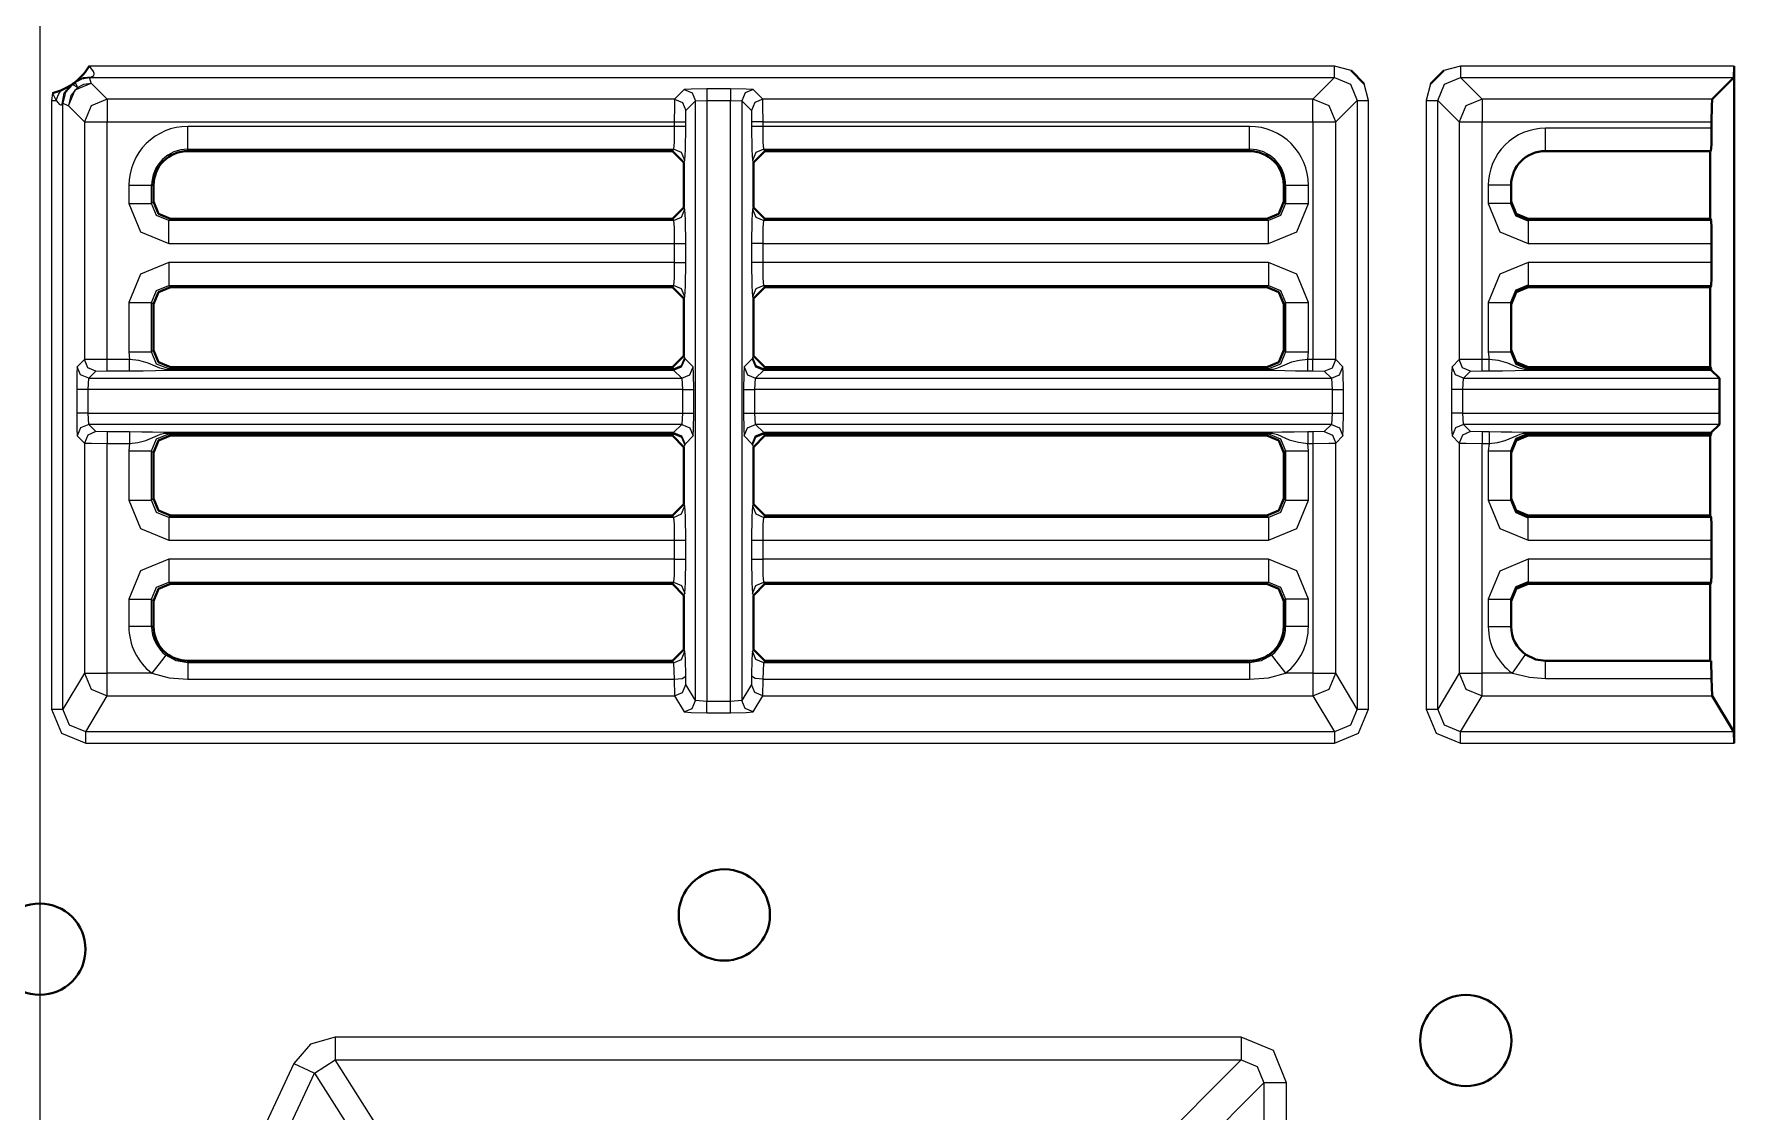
# Model space of a CAD drawing. Header units: millimetres. Extents: x 0 to 2941, y -405 to 1422.
# Drawn here: x 621.3 to 695.8, y 407.6 to 454.8 of the extents above; entities that cross this region are included whole.
import ezdxf

# ---------------------------------------------------------------- set-up
doc = ezdxf.new("R2010")
doc.units = ezdxf.units.MM
doc.layers.add('FINE', color=9, linetype='Continuous')
doc.layers.add('OUTLINE', color=7, linetype='Continuous')

msp = doc.modelspace()

# ---------------------------------------------------------------- linework, layer by layer
at = {"layer": 'FINE', "lineweight": 9}
for p, q in [((621.566, 467.028), (621.566, 329.885)), ((678.304, 453.377), (623.724, 453.377)), ((679.031, 453.189), (678.304, 453.377)), ((683.829, 453.377), (683.102, 453.189)), ((695.817, 453.377), (683.829, 453.377)), ((623.736, 452.877), (678.304, 452.877)), ((624.523, 451.933), (623.816, 452.64)), ((649.804, 452.354), (649.384, 451.933)), ((651.829, 452.379), (650.804, 452.379)), ((653.249, 451.933), (652.829, 452.354)), ((678.304, 452.877), (677.36, 451.933)), ((679.803, 451.878), (679.615, 452.605)), ((682.518, 452.605), (682.33, 451.878)), ((622.115, 452.201), (622.079, 451.878)), ((622.579, 425.213), (622.579, 451.762)), ((622.816, 451.641), (623.523, 450.934)), ((649.384, 451.933), (624.523, 451.933)), ((649.884, 451.434), (650.304, 451.854)), ((650.304, 451.854), (650.804, 451.879)), ((650.304, 425.586), (650.304, 451.854)), ((650.804, 451.879), (650.804, 425.544)), ((650.804, 451.879), (651.829, 451.879)), ((651.829, 451.879), (652.329, 451.854)), ((651.829, 425.544), (651.829, 451.879)), ((652.329, 451.854), (652.749, 451.434)), ((652.329, 451.854), (652.329, 425.586)), ((677.36, 451.933), (653.249, 451.933)), ((679.803, 425.213), (679.803, 451.878)), ((682.33, 451.878), (682.33, 425.213)), ((682.83, 451.878), (683.773, 450.934)), ((682.83, 425.213), (682.83, 451.878)), ((694.86, 451.933), (684.773, 451.933)), ((623.523, 450.934), (623.523, 440.521)), ((624.523, 450.934), (649.371, 450.934)), ((624.523, 440.533), (624.523, 450.934)), ((649.371, 450.934), (649.371, 450.739)), ((649.871, 450.934), (649.884, 451.434)), ((649.871, 450.739), (649.871, 450.934)), ((652.749, 451.434), (652.762, 450.934)), ((652.762, 450.934), (652.762, 450.739)), ((653.262, 450.739), (653.262, 450.934)), ((653.262, 450.934), (677.36, 450.934)), ((677.36, 450.934), (677.36, 440.533)), ((683.773, 450.934), (683.773, 440.521)), ((684.773, 450.934), (694.835, 450.934)), ((684.773, 440.533), (684.773, 450.934)), ((674.585, 450.739), (653.262, 450.739)), ((694.835, 450.658), (687.549, 450.658)), ((649.334, 449.74), (649.293, 449.659)), ((653.299, 449.74), (674.585, 449.74)), ((653.34, 449.659), (653.299, 449.74)), ((674.585, 449.74), (674.585, 449.659)), ((649.793, 449.158), (649.834, 449.241)), ((652.799, 449.241), (652.84, 449.158)), ((626.467, 448.158), (626.549, 448.158)), ((626.467, 447.36), (626.467, 448.158)), ((676.085, 448.158), (676.166, 448.158)), ((676.166, 448.158), (676.166, 447.36)), ((677.165, 447.36), (677.165, 448.158)), ((626.549, 447.442), (626.467, 447.36)), ((649.834, 447.111), (649.793, 447.193)), ((652.84, 447.193), (652.799, 447.111)), ((676.166, 447.36), (676.085, 447.442)), ((627.216, 446.611), (627.297, 446.693)), ((653.299, 446.611), (653.34, 446.693)), ((675.417, 446.611), (653.299, 446.611)), ((675.336, 446.693), (675.417, 446.611)), ((686.799, 446.611), (686.799, 446.693)), ((694.81, 446.611), (686.799, 446.611)), ((649.871, 444.773), (649.871, 445.613)), ((652.762, 445.613), (652.762, 444.773)), ((653.262, 445.613), (675.417, 445.613)), ((653.262, 444.773), (653.262, 445.613)), ((686.799, 445.613), (694.835, 445.613)), ((649.371, 444.773), (627.216, 444.773)), ((675.417, 444.773), (653.262, 444.773)), ((649.334, 443.774), (649.293, 443.693)), ((653.299, 443.774), (675.417, 443.774)), ((653.34, 443.693), (653.299, 443.774)), ((675.417, 443.774), (675.336, 443.693)), ((625.468, 443.025), (625.468, 440.86)), ((626.467, 443.025), (626.549, 442.944)), ((626.467, 440.86), (626.467, 443.025)), ((649.793, 443.193), (649.834, 443.275)), ((652.799, 443.275), (652.84, 443.193)), ((676.085, 442.944), (676.166, 443.025)), ((676.166, 443.025), (676.166, 440.86)), ((677.165, 440.86), (677.165, 443.025)), ((623.523, 440.521), (623.208, 440.205)), ((625.499, 440.533), (624.523, 440.533)), ((625.468, 440.86), (625.499, 440.533)), ((626.549, 440.942), (626.467, 440.86)), ((649.834, 440.611), (649.793, 440.693)), ((652.791, 440.563), (652.434, 440.205)), ((652.799, 440.611), (652.791, 440.563)), ((652.84, 440.693), (652.799, 440.611)), ((676.166, 440.86), (676.085, 440.942)), ((677.134, 440.533), (677.165, 440.86)), ((677.36, 440.533), (677.134, 440.533)), ((683.773, 440.521), (683.458, 440.205)), ((685.08, 440.533), (684.773, 440.533)), ((623.682, 439.206), (623.708, 439.705)), ((623.708, 439.705), (624.023, 440.021)), ((623.708, 439.705), (649.699, 439.705)), ((624.023, 440.021), (624.523, 440.033)), ((624.523, 440.033), (625.499, 440.033)), ((627.216, 440.111), (627.297, 440.193)), ((649.342, 440.079), (627.216, 440.079)), ((627.216, 440.063), (649.342, 440.063)), ((649.334, 440.111), (649.342, 440.079)), ((649.342, 440.063), (649.699, 439.705)), ((649.699, 439.705), (649.725, 439.206)), ((652.908, 439.206), (652.934, 439.705)), ((652.934, 439.705), (653.291, 440.063)), ((652.934, 439.705), (678.175, 439.705)), ((653.291, 440.079), (653.299, 440.111)), ((675.417, 440.079), (653.291, 440.079)), ((653.291, 440.063), (675.417, 440.063)), ((653.299, 440.111), (653.34, 440.193)), ((675.417, 440.111), (653.299, 440.111)), ((675.336, 440.193), (675.417, 440.111)), ((677.134, 440.033), (677.36, 440.033)), ((677.36, 440.033), (677.86, 440.021)), ((677.86, 440.021), (678.175, 439.705)), ((678.175, 439.705), (678.201, 439.206)), ((683.932, 439.206), (683.958, 439.705)), ((683.958, 439.705), (684.273, 440.021)), ((683.958, 439.705), (695.175, 439.705)), ((684.273, 440.021), (684.773, 440.033)), ((684.773, 440.033), (685.08, 440.033)), ((686.799, 440.111), (686.799, 440.193)), ((694.81, 440.111), (686.799, 440.111)), ((694.815, 440.079), (686.799, 440.079)), ((686.799, 440.063), (694.818, 440.063)), ((649.725, 439.206), (623.682, 439.206)), ((623.682, 438.18), (623.682, 439.206)), ((649.725, 439.206), (649.725, 438.18)), ((650.225, 438.18), (650.225, 439.206)), ((652.409, 439.206), (652.409, 438.18)), ((678.201, 439.206), (652.908, 439.206)), ((678.201, 439.206), (678.201, 438.18)), ((678.701, 438.18), (678.701, 439.206)), ((683.433, 439.206), (683.433, 438.18)), ((695.188, 439.206), (683.932, 439.206)), ((683.932, 438.18), (683.932, 439.206)), ((623.682, 438.18), (649.725, 438.18)), ((623.708, 437.68), (623.682, 438.18)), ((649.725, 438.18), (649.699, 437.68)), ((652.908, 438.18), (678.201, 438.18)), ((678.201, 438.18), (678.175, 437.68)), ((683.932, 438.18), (695.188, 438.18)), ((683.958, 437.68), (683.932, 438.18)), ((624.023, 437.365), (623.708, 437.68)), ((649.699, 437.68), (623.708, 437.68)), ((624.523, 437.352), (624.023, 437.365)), ((649.699, 437.68), (649.342, 437.323)), ((678.175, 437.68), (652.934, 437.68)), ((653.291, 437.323), (652.934, 437.68)), ((677.86, 437.365), (677.36, 437.352)), ((678.175, 437.68), (677.86, 437.365)), ((695.175, 437.68), (683.958, 437.68)), ((684.273, 437.365), (683.958, 437.68)), ((684.773, 437.352), (684.273, 437.365)), ((623.208, 437.18), (623.523, 436.865)), ((623.523, 436.865), (623.523, 426.786)), ((625.499, 437.352), (624.523, 437.352)), ((624.523, 436.852), (625.499, 436.852)), ((624.523, 426.786), (624.523, 436.852)), ((625.499, 436.852), (625.468, 436.525)), ((649.342, 437.323), (627.216, 437.323)), ((627.216, 437.306), (649.342, 437.306)), ((627.297, 437.193), (627.216, 437.274)), ((627.216, 437.274), (649.334, 437.274)), ((649.334, 437.274), (649.293, 437.193)), ((649.342, 437.306), (649.334, 437.274)), ((649.793, 436.693), (649.834, 436.775)), ((649.834, 436.775), (649.842, 436.823)), ((649.842, 436.823), (650.199, 437.18)), ((652.434, 437.18), (652.791, 436.823)), ((652.791, 436.823), (652.799, 436.775)), ((652.799, 436.775), (652.84, 436.693)), ((675.417, 437.323), (653.291, 437.323)), ((653.299, 437.274), (653.291, 437.306)), ((675.417, 437.274), (675.336, 437.193)), ((677.36, 437.352), (677.134, 437.352)), ((677.134, 436.852), (677.36, 436.852)), ((677.165, 436.525), (677.134, 436.852)), ((677.36, 436.852), (677.36, 426.786)), ((678.36, 436.865), (678.675, 437.18)), ((678.36, 426.786), (678.36, 436.865)), ((683.458, 437.18), (683.773, 436.865)), ((683.773, 436.865), (683.773, 426.786)), ((685.08, 437.352), (684.773, 437.352)), ((694.818, 437.323), (686.799, 437.323)), ((686.799, 437.306), (694.815, 437.306)), ((686.799, 437.193), (686.799, 437.274)), ((686.799, 437.274), (694.81, 437.274)), ((625.468, 436.525), (625.468, 434.36)), ((626.467, 436.525), (626.549, 436.444)), ((626.467, 434.36), (626.467, 436.525)), ((677.165, 434.36), (677.165, 436.525)), ((626.549, 434.442), (626.467, 434.36)), ((676.166, 434.36), (676.085, 434.442)), ((627.216, 433.611), (627.297, 433.693)), ((649.834, 434.111), (649.793, 434.193)), ((652.84, 434.193), (652.799, 434.111)), ((653.299, 433.611), (653.34, 433.693)), ((675.336, 433.693), (675.417, 433.611)), ((686.799, 433.611), (686.799, 433.693)), ((675.417, 433.611), (653.299, 433.611)), ((694.81, 433.611), (686.799, 433.611)), ((627.216, 432.613), (649.371, 432.613)), ((649.371, 432.613), (649.371, 431.773)), ((649.871, 431.773), (649.871, 432.613)), ((652.762, 432.613), (652.762, 431.773)), ((653.262, 432.613), (675.417, 432.613)), ((653.262, 431.773), (653.262, 432.613)), ((686.799, 432.613), (694.835, 432.613)), ((649.371, 431.773), (627.216, 431.773)), ((675.417, 431.773), (653.262, 431.773)), ((694.835, 431.773), (686.799, 431.773)), ((627.216, 430.774), (649.334, 430.774)), ((627.297, 430.693), (627.216, 430.774)), ((649.334, 430.774), (649.293, 430.693)), ((653.299, 430.774), (675.417, 430.774)), ((653.34, 430.693), (653.299, 430.774)), ((675.417, 430.774), (675.336, 430.693)), ((625.468, 430.025), (625.468, 428.828)), ((649.793, 430.193), (649.834, 430.275)), ((652.799, 430.275), (652.84, 430.193)), ((677.165, 428.828), (677.165, 430.025)), ((685.049, 430.02), (685.049, 428.828)), ((626.549, 428.828), (626.467, 428.828)), ((649.836, 427.742), (649.793, 427.828)), ((652.84, 427.828), (652.797, 427.742)), ((649.293, 427.328), (649.336, 427.242)), ((649.336, 427.242), (649.372, 426.515)), ((653.261, 426.515), (653.297, 427.242)), ((653.297, 427.242), (653.34, 427.328)), ((674.585, 427.242), (653.297, 427.242)), ((674.585, 427.328), (674.585, 427.242)), ((623.523, 426.786), (622.579, 425.213)), ((626.471, 426.786), (624.523, 426.786)), ((628.049, 426.515), (649.372, 426.515)), ((649.372, 426.515), (649.384, 425.787)), ((649.884, 426.287), (649.872, 426.651)), ((650.304, 425.586), (649.884, 426.287)), ((652.75, 426.287), (652.329, 425.586)), ((652.761, 426.651), (652.75, 426.287)), ((653.249, 425.787), (653.261, 426.515)), ((653.261, 426.515), (674.585, 426.515)), ((677.36, 426.786), (676.162, 426.786)), ((679.304, 425.213), (678.36, 426.786)), ((683.773, 426.786), (682.83, 425.213)), ((687.549, 426.557), (694.835, 426.557)), ((649.384, 425.787), (649.804, 425.087)), ((650.804, 425.544), (650.304, 425.586)), ((651.829, 425.544), (650.804, 425.544)), ((652.329, 425.586), (651.829, 425.544)), ((652.829, 425.087), (653.249, 425.787)), ((653.249, 425.787), (677.36, 425.787)), ((683.829, 424.213), (684.773, 425.787)), ((684.773, 425.787), (694.86, 425.787)), ((695.804, 424.213), (683.829, 424.213)), ((623.578, 423.713), (678.305, 423.713)), ((683.829, 423.713), (695.817, 423.713)), ((674.215, 410.835), (634.508, 410.835)), ((633.603, 409.26), (634.508, 409.837)), ((648.633, 387.665), (634.508, 409.837)), ((634.508, 409.837), (674.215, 409.837)), ((674.215, 409.837), (652.043, 387.665)), ((628.985, 399.357), (633.603, 409.26)), ((633.603, 409.26), (647.728, 387.089)), ((653.041, 386.667), (675.213, 408.838)), ((676.211, 403.834), (676.211, 408.838))]:
    msp.add_line(p, q, dxfattribs=at)
for points in [[(623.831, 452.909), (623.89, 452.934), (623.93, 452.971), (623.949, 453.021), (623.947, 453.064), (623.914, 453.15), (623.895, 453.182), (623.78, 453.323), (623.733, 453.369), (623.724, 453.377)], [(678.304, 452.877), (678.304, 453.028), (678.304, 453.377)], [(683.829, 453.377), (683.829, 453.028), (683.829, 452.877)], [(622.275, 451.878), (622.373, 452.105), (622.49, 452.317)], [(622.548, 451.713), (622.633, 452.192), (622.936, 452.549)], [(623.006, 452.581), (622.693, 452.224), (622.579, 451.762)], [(622.816, 451.641), (623.109, 452.347), (623.816, 452.64)], [(623.216, 452.44), (622.922, 452.088), (622.816, 451.641)], [(623.006, 452.581), (622.953, 452.558), (622.936, 452.549)], [(623.216, 452.44), (623.17, 452.471), (623.077, 452.533), (623.006, 452.581)], [(623.118, 452.664), (623.409, 452.822), (623.736, 452.877)], [(623.185, 452.735), (623.158, 452.709), (623.118, 452.664)], [(623.118, 452.664), (623.193, 452.495), (623.216, 452.44)], [(623.185, 452.735), (623.483, 452.888), (623.831, 452.909)], [(623.216, 452.44), (623.5, 452.589), (623.816, 452.64)], [(623.736, 452.877), (623.744, 452.881), (623.776, 452.892), (623.831, 452.909)], [(623.816, 452.64), (623.75, 452.837), (623.736, 452.877)], [(650.804, 452.379), (650.106, 452.372), (649.804, 452.354)], [(649.804, 452.354), (650.157, 452.207), (650.304, 451.854)], [(650.804, 452.379), (650.804, 452.228), (650.804, 451.879)], [(651.829, 452.379), (651.829, 452.228), (651.829, 451.879)], [(652.829, 452.354), (652.527, 452.372), (651.829, 452.379)], [(652.829, 452.354), (652.476, 452.207), (652.329, 451.854)], [(678.304, 452.877), (679.011, 452.585), (679.304, 451.878)], [(682.83, 451.878), (683.122, 452.585), (683.829, 452.877)], [(684.773, 451.933), (683.829, 452.877), (695.804, 452.877)], [(622.079, 451.878), (622.179, 451.878), (622.275, 451.878)], [(622.079, 451.878), (622.079, 425.213), (622.518, 424.152), (623.578, 423.713)], [(622.115, 452.201), (622.118, 452.194), (622.275, 451.878)], [(622.275, 451.878), (622.365, 451.768), (622.419, 451.718), (622.473, 451.686), (622.482, 451.684), (622.517, 451.685), (622.543, 451.706), (622.548, 451.713)], [(622.548, 451.713), (622.555, 451.726), (622.574, 451.756), (622.579, 451.762)], [(622.579, 451.762), (622.758, 451.67), (622.816, 451.641)], [(624.523, 451.933), (623.816, 451.641), (623.523, 450.934)], [(624.523, 451.933), (624.523, 451.632), (624.523, 450.934)], [(649.384, 451.933), (649.375, 451.632), (649.371, 450.934)], [(649.384, 451.933), (649.737, 451.787), (649.884, 451.434)], [(653.249, 451.933), (652.896, 451.787), (652.749, 451.434)], [(653.262, 450.934), (653.258, 451.632), (653.249, 451.933)], [(678.36, 450.934), (678.067, 451.641), (677.36, 451.933)], [(677.36, 450.934), (677.36, 451.632), (677.36, 451.933)], [(678.36, 450.934), (679.304, 451.878), (679.304, 425.213)], [(679.304, 451.878), (679.455, 451.878), (679.803, 451.878)], [(682.33, 451.878), (682.679, 451.878), (682.83, 451.878)], [(684.773, 451.933), (684.066, 451.641), (683.773, 450.934)], [(684.773, 451.933), (684.773, 451.632), (684.773, 450.934)], [(623.523, 450.934), (623.825, 450.934), (624.523, 450.934)], [(649.371, 450.934), (649.72, 450.934), (649.871, 450.934)], [(653.262, 450.934), (652.913, 450.934), (652.762, 450.934)], [(677.36, 450.934), (678.058, 450.934), (678.36, 450.934)], [(678.675, 440.205), (678.36, 440.521), (678.36, 450.934)], [(683.773, 450.934), (684.075, 450.934), (684.773, 450.934)], [(628.049, 449.74), (628.049, 450.05), (628.049, 450.739)], [(649.371, 450.739), (649.36, 450.05), (649.334, 449.74)], [(649.871, 450.739), (649.72, 450.739), (649.371, 450.739)], [(649.834, 449.241), (649.86, 449.706), (649.871, 450.739)], [(653.262, 450.739), (652.913, 450.739), (652.762, 450.739)], [(652.762, 450.739), (652.773, 449.706), (652.799, 449.241)], [(653.299, 449.74), (653.273, 450.05), (653.262, 450.739)], [(674.585, 449.74), (674.585, 450.05), (674.585, 450.739)], [(687.549, 449.659), (687.549, 449.951), (687.549, 450.658)], [(628.049, 449.659), (628.049, 449.74), (649.334, 449.74)], [(649.834, 449.241), (649.687, 449.593), (649.334, 449.74)], [(653.299, 449.74), (652.946, 449.593), (652.799, 449.241)], [(625.468, 448.158), (626.157, 448.158), (626.467, 448.158)], [(625.468, 448.158), (625.468, 447.36), (625.98, 446.124), (627.216, 445.613)], [(676.166, 448.158), (676.476, 448.158), (677.165, 448.158)], [(686.049, 448.158), (685.756, 448.158), (685.049, 448.158)], [(685.049, 448.158), (685.049, 447.365), (685.561, 446.126), (686.799, 445.613)], [(625.468, 447.36), (626.157, 447.36), (626.467, 447.36)], [(627.216, 446.611), (626.685, 446.829), (626.467, 447.36)], [(649.334, 446.611), (649.687, 446.758), (649.834, 447.111)], [(649.871, 445.613), (649.86, 446.645), (649.834, 447.111)], [(652.799, 447.111), (652.773, 446.645), (652.762, 445.613)], [(652.799, 447.111), (652.946, 446.758), (653.299, 446.611)], [(676.166, 447.36), (675.948, 446.829), (675.417, 446.611)], [(675.417, 445.613), (676.653, 446.124), (677.165, 447.36)], [(676.166, 447.36), (676.476, 447.36), (677.165, 447.36)], [(686.049, 447.365), (685.756, 447.365), (685.049, 447.365)], [(649.293, 446.693), (649.334, 446.611), (627.216, 446.611)], [(627.216, 445.613), (627.216, 446.301), (627.216, 446.611)], [(649.334, 446.611), (649.36, 446.301), (649.371, 445.613)], [(653.262, 445.613), (653.273, 446.301), (653.299, 446.611)], [(675.417, 445.613), (675.417, 446.301), (675.417, 446.611)], [(686.799, 446.611), (686.799, 446.301), (686.799, 445.613)], [(627.216, 445.613), (649.371, 445.613), (649.371, 444.773)], [(649.371, 445.613), (649.72, 445.613), (649.871, 445.613)], [(653.262, 445.613), (652.913, 445.613), (652.762, 445.613)], [(627.216, 444.773), (625.98, 444.261), (625.468, 443.025)], [(627.216, 444.773), (627.216, 444.084), (627.216, 443.774)], [(649.371, 444.773), (649.36, 444.084), (649.334, 443.774)], [(649.371, 444.773), (649.72, 444.773), (649.871, 444.773)], [(649.834, 443.275), (649.86, 443.74), (649.871, 444.773)], [(653.262, 444.773), (652.913, 444.773), (652.762, 444.773)], [(652.762, 444.773), (652.773, 443.74), (652.799, 443.275)], [(653.299, 443.774), (653.273, 444.084), (653.262, 444.773)], [(675.417, 444.773), (675.417, 444.084), (675.417, 443.774)], [(677.165, 443.025), (676.653, 444.261), (675.417, 444.773)], [(694.835, 444.773), (686.799, 444.773), (685.561, 444.26), (685.049, 443.02)], [(686.799, 444.773), (686.799, 444.084), (686.799, 443.774)], [(626.467, 443.025), (626.685, 443.556), (627.216, 443.774)], [(627.297, 443.693), (627.216, 443.774), (649.334, 443.774)], [(649.834, 443.275), (649.687, 443.628), (649.334, 443.774)], [(653.299, 443.774), (652.946, 443.628), (652.799, 443.275)], [(675.417, 443.774), (675.948, 443.556), (676.166, 443.025)], [(686.799, 443.693), (686.799, 443.774), (694.81, 443.774)], [(625.468, 443.025), (626.157, 443.025), (626.467, 443.025)], [(676.166, 443.025), (676.476, 443.025), (677.165, 443.025)], [(685.049, 443.02), (685.756, 443.02), (686.049, 443.02)], [(685.049, 443.02), (685.049, 440.865), (685.08, 440.533)], [(624.523, 440.533), (623.825, 440.53), (623.523, 440.521)], [(624.023, 440.021), (623.67, 440.167), (623.523, 440.521)], [(624.523, 440.033), (624.523, 440.184), (624.523, 440.533)], [(625.468, 440.86), (626.157, 440.86), (626.467, 440.86)], [(625.499, 440.033), (625.499, 440.184), (625.499, 440.533)], [(627.216, 440.079), (627.146, 440.081), (627.059, 440.09), (626.82, 440.15), (626.32, 440.372), (625.906, 440.483), (625.499, 440.533)], [(627.216, 440.111), (626.685, 440.329), (626.467, 440.86)], [(649.334, 440.111), (649.687, 440.258), (649.834, 440.611)], [(649.342, 440.063), (649.695, 440.209), (649.842, 440.563)], [(649.342, 440.079), (649.694, 440.222), (649.842, 440.563)], [(650.199, 440.205), (649.842, 440.563), (649.834, 440.611)], [(652.791, 440.563), (652.938, 440.209), (653.291, 440.063)], [(652.791, 440.563), (652.939, 440.222), (653.291, 440.079)], [(652.799, 440.611), (652.946, 440.258), (653.299, 440.111)], [(676.166, 440.86), (675.948, 440.329), (675.417, 440.111)], [(677.134, 440.533), (676.77, 440.49), (676.427, 440.412), (675.909, 440.188), (675.772, 440.137), (675.666, 440.108), (675.52, 440.084), (675.45, 440.08), (675.417, 440.079)], [(676.166, 440.86), (676.476, 440.86), (677.165, 440.86)], [(677.134, 440.033), (677.134, 440.184), (677.134, 440.533)], [(677.36, 440.033), (677.36, 440.184), (677.36, 440.533)], [(678.36, 440.521), (678.058, 440.53), (677.36, 440.533)], [(677.86, 440.021), (678.213, 440.167), (678.36, 440.521)], [(684.773, 440.533), (684.075, 440.53), (683.773, 440.521)], [(684.273, 440.021), (683.92, 440.167), (683.773, 440.521)], [(684.773, 440.033), (684.773, 440.184), (684.773, 440.533)], [(685.049, 440.865), (685.756, 440.865), (686.049, 440.865)], [(685.08, 440.033), (685.08, 440.184), (685.08, 440.533)], [(686.799, 440.079), (686.728, 440.081), (686.642, 440.09), (686.403, 440.15), (685.903, 440.37), (685.49, 440.482), (685.08, 440.533)], [(623.208, 440.205), (623.19, 439.903), (623.182, 439.206)], [(623.708, 439.705), (623.354, 439.852), (623.208, 440.205)], [(625.499, 440.033), (626.091, 440.037), (626.639, 440.046), (627.047, 440.059), (627.155, 440.062), (627.189, 440.063), (627.216, 440.063)], [(649.293, 440.193), (649.334, 440.111), (627.216, 440.111)], [(627.216, 440.111), (627.216, 440.101), (627.216, 440.079)], [(627.216, 440.063), (627.216, 440.068), (627.216, 440.079)], [(649.342, 440.079), (649.342, 440.068), (649.342, 440.063)], [(649.699, 439.705), (650.052, 439.852), (650.199, 440.205)], [(650.225, 439.206), (650.217, 439.903), (650.199, 440.205)], [(652.434, 440.205), (652.416, 439.903), (652.409, 439.206)], [(652.434, 440.205), (652.581, 439.852), (652.934, 439.705)], [(653.291, 440.063), (653.291, 440.068), (653.291, 440.079)], [(675.417, 440.111), (675.417, 440.101), (675.417, 440.079)], [(675.417, 440.063), (675.417, 440.068), (675.417, 440.079)], [(675.417, 440.063), (675.43, 440.063), (675.457, 440.062), (675.516, 440.061), (675.565, 440.059), (675.64, 440.057), (676.133, 440.043), (676.604, 440.036), (677.134, 440.033)], [(678.175, 439.705), (678.529, 439.852), (678.675, 440.205)], [(678.701, 439.206), (678.693, 439.903), (678.675, 440.205)], [(683.458, 440.205), (683.44, 439.903), (683.433, 439.206)], [(683.958, 439.705), (683.605, 439.852), (683.458, 440.205)], [(685.08, 440.033), (685.675, 440.037), (686.222, 440.046), (686.63, 440.059), (686.738, 440.062), (686.772, 440.063), (686.799, 440.063)], [(686.799, 440.079), (686.799, 440.101), (686.799, 440.111)], [(686.799, 440.063), (686.799, 440.068), (686.799, 440.079)], [(623.682, 439.206), (623.333, 439.206), (623.182, 439.206)], [(623.182, 439.206), (623.182, 438.18), (623.19, 437.482), (623.208, 437.18)], [(649.725, 439.206), (650.074, 439.206), (650.225, 439.206)], [(652.409, 439.206), (652.56, 439.206), (652.908, 439.206)], [(652.934, 437.68), (652.908, 438.18), (652.908, 439.206)], [(678.201, 439.206), (678.55, 439.206), (678.701, 439.206)], [(683.932, 439.206), (683.584, 439.206), (683.433, 439.206)], [(623.682, 438.18), (623.333, 438.18), (623.182, 438.18)], [(649.725, 438.18), (650.074, 438.18), (650.225, 438.18)], [(650.199, 437.18), (650.217, 437.482), (650.225, 438.18)], [(652.409, 438.18), (652.56, 438.18), (652.908, 438.18)], [(652.409, 438.18), (652.416, 437.482), (652.434, 437.18)], [(678.201, 438.18), (678.55, 438.18), (678.701, 438.18)], [(678.675, 437.18), (678.693, 437.482), (678.701, 438.18)], [(683.932, 438.18), (683.584, 438.18), (683.433, 438.18)], [(683.433, 438.18), (683.44, 437.482), (683.458, 437.18)], [(623.708, 437.68), (623.354, 437.534), (623.208, 437.18)], [(624.023, 437.365), (623.67, 437.218), (623.523, 436.865)], [(649.699, 437.68), (650.052, 437.534), (650.199, 437.18)], [(652.434, 437.18), (652.581, 437.534), (652.934, 437.68)], [(677.86, 437.365), (678.213, 437.218), (678.36, 436.865)], [(678.175, 437.68), (678.529, 437.534), (678.675, 437.18)], [(683.958, 437.68), (683.605, 437.534), (683.458, 437.18)], [(684.273, 437.365), (683.92, 437.218), (683.773, 436.865)], [(623.523, 436.865), (623.825, 436.856), (624.523, 436.852)], [(624.523, 437.352), (624.523, 437.201), (624.523, 436.852)], [(625.499, 437.352), (625.499, 437.201), (625.499, 436.852)], [(627.216, 437.323), (627.203, 437.323), (627.176, 437.323), (627.117, 437.324), (627.068, 437.326), (626.994, 437.329), (626.5, 437.343), (626.029, 437.35), (625.499, 437.352)], [(625.499, 436.852), (625.863, 436.895), (626.206, 436.973), (626.724, 437.198), (626.861, 437.249), (626.968, 437.278), (627.113, 437.301), (627.183, 437.306), (627.216, 437.306)], [(626.467, 436.525), (626.685, 437.056), (627.216, 437.274)], [(627.216, 437.323), (627.216, 437.318), (627.216, 437.306)], [(627.216, 437.306), (627.216, 437.285), (627.216, 437.274)], [(649.334, 437.274), (649.687, 437.127), (649.834, 436.775)], [(649.342, 437.323), (649.695, 437.176), (649.842, 436.823)], [(649.342, 437.323), (649.342, 437.318), (649.342, 437.306)], [(649.342, 437.306), (649.694, 437.164), (649.842, 436.823)], [(652.791, 436.823), (652.938, 437.176), (653.291, 437.323)], [(652.791, 436.823), (652.939, 437.164), (653.291, 437.306)], [(652.799, 436.775), (652.946, 437.127), (653.299, 437.274)], [(653.291, 437.306), (653.291, 437.318), (653.291, 437.323)], [(653.291, 437.306), (675.417, 437.306), (675.487, 437.304), (675.574, 437.295), (675.814, 437.235), (676.314, 437.014), (676.727, 436.902), (677.134, 436.852)], [(653.34, 437.193), (653.299, 437.274), (675.417, 437.274)], [(677.134, 437.352), (676.542, 437.349), (675.994, 437.34), (675.586, 437.327), (675.478, 437.324), (675.444, 437.323), (675.417, 437.323)], [(675.417, 437.323), (675.417, 437.318), (675.417, 437.306)], [(675.417, 437.306), (675.417, 437.285), (675.417, 437.274), (675.948, 437.056), (676.166, 436.525), (676.476, 436.525), (677.165, 436.525)], [(677.134, 437.352), (677.134, 437.201), (677.134, 436.852)], [(677.36, 437.352), (677.36, 437.201), (677.36, 436.852)], [(677.36, 436.852), (678.058, 436.856), (678.36, 436.865)], [(683.773, 436.865), (684.075, 436.856), (684.773, 436.852)], [(684.773, 437.352), (684.773, 437.201), (684.773, 436.852)], [(684.773, 436.852), (685.08, 436.852), (685.049, 436.52)], [(686.105, 426.786), (684.773, 426.786), (684.773, 436.852)], [(685.08, 437.352), (685.08, 437.201), (685.08, 436.852)], [(686.799, 437.323), (686.786, 437.323), (686.759, 437.323), (686.7, 437.324), (686.652, 437.326), (686.579, 437.329), (686.082, 437.343), (685.611, 437.35), (685.08, 437.352)], [(685.08, 436.852), (685.445, 436.896), (685.789, 436.975), (686.31, 437.199), (686.446, 437.25), (686.552, 437.278), (686.697, 437.301), (686.766, 437.306), (686.799, 437.306)], [(686.799, 437.323), (686.799, 437.318), (686.799, 437.306)], [(686.799, 437.306), (686.799, 437.285), (686.799, 437.274)], [(625.468, 436.525), (626.157, 436.525), (626.467, 436.525)], [(676.085, 436.444), (676.166, 436.525), (676.166, 434.36)], [(685.049, 436.52), (685.756, 436.52), (686.049, 436.52)], [(685.049, 436.52), (685.049, 434.365), (685.561, 433.126), (686.799, 432.613)], [(625.468, 434.36), (626.157, 434.36), (626.467, 434.36)], [(625.468, 434.36), (625.98, 433.124), (627.216, 432.613)], [(627.216, 433.611), (626.685, 433.829), (626.467, 434.36)], [(649.293, 433.693), (649.334, 433.611), (627.216, 433.611)], [(649.334, 433.611), (649.687, 433.758), (649.834, 434.111)], [(649.871, 432.613), (649.86, 433.645), (649.834, 434.111)], [(652.799, 434.111), (652.773, 433.645), (652.762, 432.613)], [(652.799, 434.111), (652.946, 433.758), (653.299, 433.611)], [(676.166, 434.36), (675.948, 433.829), (675.417, 433.611)], [(675.417, 432.613), (676.653, 433.124), (677.165, 434.36)], [(676.166, 434.36), (676.476, 434.36), (677.165, 434.36)], [(685.049, 434.365), (685.756, 434.365), (686.049, 434.365)], [(627.216, 433.611), (627.216, 433.301), (627.216, 432.613)], [(649.334, 433.611), (649.36, 433.301), (649.371, 432.613)], [(653.262, 432.613), (653.273, 433.301), (653.299, 433.611)], [(675.417, 433.611), (675.417, 433.301), (675.417, 432.613)], [(686.799, 432.613), (686.799, 433.301), (686.799, 433.611)], [(649.371, 432.613), (649.72, 432.613), (649.871, 432.613)], [(652.762, 432.613), (652.913, 432.613), (653.262, 432.613)], [(627.216, 431.773), (625.98, 431.261), (625.468, 430.025)], [(627.216, 431.773), (627.216, 431.084), (627.216, 430.774)], [(649.371, 431.773), (649.36, 431.084), (649.334, 430.774)], [(649.371, 431.773), (649.72, 431.773), (649.871, 431.773)], [(649.834, 430.275), (649.86, 430.74), (649.871, 431.773)], [(652.762, 431.773), (652.913, 431.773), (653.262, 431.773)], [(652.762, 431.773), (652.773, 430.74), (652.799, 430.275)], [(653.299, 430.774), (653.273, 431.084), (653.262, 431.773)], [(675.417, 431.773), (675.417, 431.084), (675.417, 430.774)], [(677.165, 430.025), (676.653, 431.261), (675.417, 431.773)], [(686.799, 431.773), (685.561, 431.259), (685.049, 430.02)], [(686.799, 431.773), (686.799, 431.084), (686.799, 430.774)], [(626.467, 430.025), (626.685, 430.556), (627.216, 430.774)], [(649.334, 430.774), (649.687, 430.627), (649.834, 430.275)], [(652.799, 430.275), (652.946, 430.627), (653.299, 430.774)], [(675.417, 430.774), (675.948, 430.556), (676.166, 430.025)], [(686.799, 430.693), (686.799, 430.774), (694.81, 430.774)], [(625.468, 430.025), (626.157, 430.025), (626.467, 430.025)], [(626.467, 428.828), (626.467, 430.025), (626.549, 429.944)], [(676.085, 429.944), (676.166, 430.025), (676.166, 428.828), (676.085, 428.828)], [(677.165, 430.025), (676.476, 430.025), (676.166, 430.025)], [(685.049, 430.02), (685.756, 430.02), (686.049, 430.02)], [(626.467, 428.828), (626.157, 428.828), (625.468, 428.828)], [(677.165, 428.828), (676.476, 428.828), (676.166, 428.828)], [(685.049, 428.828), (685.756, 428.828), (686.049, 428.828)], [(649.336, 427.242), (649.689, 427.389), (649.836, 427.742)], [(649.872, 426.651), (649.858, 427.415), (649.836, 427.742)], [(652.797, 427.742), (652.775, 427.415), (652.761, 426.651)], [(653.297, 427.242), (652.944, 427.389), (652.797, 427.742)], [(627.081, 427.576), (626.892, 427.331), (626.471, 426.786)], [(628.049, 427.242), (627.546, 427.326), (627.081, 427.576)], [(649.336, 427.242), (628.049, 427.242), (628.049, 427.328)], [(628.049, 427.242), (628.049, 427.025), (628.049, 426.515)], [(675.552, 427.576), (675.097, 427.329), (674.585, 427.242)], [(674.585, 427.242), (674.585, 427.025), (674.585, 426.515)], [(675.552, 427.576), (675.741, 427.331), (676.162, 426.786)], [(686.105, 426.786), (686.513, 427.364), (686.682, 427.603)], [(687.549, 426.557), (687.549, 427.112), (687.549, 427.328)], [(623.523, 426.786), (623.816, 426.08), (624.523, 425.787)], [(623.523, 426.786), (623.825, 426.786), (624.523, 426.786)], [(624.523, 425.787), (624.523, 426.095), (624.523, 426.786)], [(626.471, 426.786), (627.228, 426.583), (628.049, 426.515)], [(649.372, 426.515), (649.721, 426.556), (649.872, 426.651)], [(649.384, 425.787), (649.737, 425.934), (649.884, 426.287)], [(653.249, 425.787), (652.896, 425.934), (652.75, 426.287)], [(653.261, 426.515), (652.912, 426.556), (652.761, 426.651)], [(674.585, 426.515), (675.421, 426.586), (676.162, 426.786)], [(677.36, 425.787), (678.067, 426.08), (678.36, 426.786)], [(677.36, 426.786), (678.058, 426.786), (678.36, 426.786)], [(677.36, 426.786), (677.36, 426.095), (677.36, 425.787)], [(683.773, 426.786), (684.067, 426.08), (684.773, 425.787)], [(683.773, 426.786), (684.075, 426.786), (684.773, 426.786)], [(684.773, 425.787), (684.773, 426.095), (684.773, 426.786)], [(686.105, 426.786), (686.855, 426.606), (687.549, 426.557)], [(623.578, 424.213), (624.523, 425.787), (649.384, 425.787)], [(677.36, 425.787), (678.305, 424.213), (623.578, 424.213)], [(649.804, 425.087), (650.157, 425.233), (650.304, 425.586)], [(650.804, 425.044), (650.804, 425.198), (650.804, 425.544)], [(651.829, 425.044), (651.829, 425.198), (651.829, 425.544)], [(652.829, 425.087), (652.476, 425.233), (652.329, 425.586)], [(622.079, 425.213), (622.428, 425.213), (622.579, 425.213)], [(623.578, 424.213), (622.872, 424.505), (622.579, 425.213)], [(649.804, 425.087), (650.106, 425.057), (650.804, 425.044)], [(650.804, 425.044), (651.829, 425.044), (652.527, 425.057), (652.829, 425.087)], [(679.304, 425.213), (679.011, 424.505), (678.305, 424.213)], [(678.305, 423.713), (679.365, 424.152), (679.803, 425.213)], [(679.304, 425.213), (679.455, 425.213), (679.803, 425.213)], [(682.33, 425.213), (682.679, 425.213), (682.83, 425.213)], [(682.33, 425.213), (682.769, 424.152), (683.829, 423.713)], [(683.829, 424.213), (683.122, 424.505), (682.83, 425.213)], [(623.578, 423.713), (623.578, 424.059), (623.578, 424.213)], [(678.305, 424.213), (678.305, 424.059), (678.305, 423.713)], [(683.829, 423.713), (683.829, 424.059), (683.829, 424.213)], [(634.508, 410.835), (633.435, 410.523), (632.698, 409.682)], [(634.508, 410.835), (634.508, 410.149), (634.508, 409.837)], [(674.215, 410.835), (674.215, 410.149), (674.215, 409.837)], [(676.211, 408.838), (675.627, 410.251), (674.215, 410.835)], [(674.215, 409.837), (674.922, 409.546), (675.213, 408.838), (675.213, 403.834)], [(632.698, 409.682), (628.08, 399.779), (627.447, 398.863), (626.546, 398.209), (625.48, 397.89), (624.857, 397.872)], [(632.698, 409.682), (633.32, 409.392), (633.603, 409.26)], [(676.211, 408.838), (675.525, 408.838), (675.213, 408.838)]]:
    msp.add_lwpolyline(points, dxfattribs=at)
for points in [[(649.371, 450.739), (628.049, 450.739, 0.414223), (625.468, 448.158)], [(677.165, 448.158, 0.414184), (674.585, 450.739)], [(687.549, 450.658, 0.414214), (685.049, 448.158)], [(628.049, 449.74, 0.414214), (626.467, 448.158)], [(676.166, 448.158, 0.414214), (674.585, 449.74)], [(625.468, 428.828, 0.232244), (626.471, 426.786)], [(626.467, 428.828, 0.232249), (627.081, 427.576)], [(675.552, 427.576, 0.232253), (676.166, 428.828)], [(676.162, 426.786, 0.232301), (677.165, 428.828)], [(685.049, 428.828, 0.243476), (686.105, 426.786)]]:
    msp.add_lwpolyline(points, format="xyb", dxfattribs=at)
at = {"layer": 'OUTLINE', "lineweight": 40}
for p, q in [((679.615, 452.605), (679.031, 453.189)), ((682.518, 452.605), (683.102, 453.189)), ((695.817, 453.377), (695.804, 452.877)), ((695.817, 423.713), (695.817, 453.377)), ((694.86, 451.933), (695.804, 452.877)), ((694.835, 450.934), (694.835, 450.658)), ((653.34, 449.659), (674.585, 449.659)), ((687.549, 449.659), (694.808, 449.659)), ((694.769, 446.693), (694.769, 449.659)), ((649.793, 447.193), (649.793, 449.158)), ((626.549, 447.442), (626.549, 448.158)), ((686.049, 447.365), (686.049, 448.158)), ((649.793, 447.193), (649.293, 446.693)), ((653.34, 446.693), (652.84, 447.193)), ((627.297, 446.693), (649.293, 446.693)), ((653.34, 446.693), (675.336, 446.693)), ((686.799, 446.693), (694.769, 446.693)), ((694.769, 446.693), (694.81, 446.611)), ((694.835, 445.613), (694.835, 444.773)), ((627.297, 443.693), (649.293, 443.693)), ((649.293, 443.693), (649.793, 443.193)), ((686.799, 443.693), (694.769, 443.693)), ((694.769, 443.693), (694.81, 443.774)), ((694.769, 440.193), (694.769, 443.693)), ((626.549, 440.942), (626.549, 442.944)), ((649.793, 440.693), (649.793, 443.193)), ((686.049, 440.865), (686.049, 443.02)), ((649.793, 440.693), (649.293, 440.193)), ((653.34, 440.193), (652.84, 440.693)), ((627.297, 440.193), (649.293, 440.193)), ((653.34, 440.193), (675.336, 440.193)), ((686.799, 440.193), (694.769, 440.193)), ((694.769, 440.193), (694.81, 440.111)), ((694.81, 440.111), (694.815, 440.079)), ((694.818, 440.063), (694.815, 440.079)), ((695.188, 439.206), (695.188, 438.18)), ((695.188, 438.18), (695.175, 437.68)), ((694.818, 437.323), (695.175, 437.68)), ((627.297, 437.193), (649.293, 437.193)), ((649.293, 437.193), (649.793, 436.693)), ((649.793, 434.193), (649.793, 436.693)), ((652.84, 436.693), (653.34, 437.193)), ((652.84, 434.193), (652.84, 436.693)), ((686.799, 437.193), (694.769, 437.193)), ((694.769, 437.193), (694.81, 437.274)), ((694.769, 433.693), (694.769, 437.193)), ((694.815, 437.306), (694.81, 437.274)), ((694.815, 437.306), (694.818, 437.323)), ((676.085, 436.444), (676.085, 434.442)), ((686.049, 434.365), (686.049, 436.52)), ((627.297, 433.693), (649.293, 433.693)), ((649.793, 434.193), (649.293, 433.693)), ((653.34, 433.693), (652.84, 434.193)), ((653.34, 433.693), (675.336, 433.693)), ((686.799, 433.693), (694.769, 433.693)), ((694.769, 433.693), (694.81, 433.611)), ((694.835, 432.613), (694.835, 431.773)), ((627.297, 430.693), (649.293, 430.693)), ((649.293, 430.693), (649.793, 430.193)), ((652.84, 430.193), (653.34, 430.693)), ((653.34, 430.693), (675.336, 430.693)), ((686.799, 430.693), (694.769, 430.693)), ((694.769, 430.693), (694.81, 430.774)), ((694.769, 427.328), (694.769, 430.693)), ((649.793, 427.828), (649.793, 430.193)), ((652.84, 427.828), (652.84, 430.193)), ((676.085, 429.944), (676.085, 428.828)), ((686.049, 428.828), (686.049, 430.02)), ((649.793, 427.828), (649.293, 427.328)), ((653.34, 427.328), (652.84, 427.828)), ((649.293, 427.328), (628.049, 427.328)), ((674.585, 427.328), (653.34, 427.328)), ((694.81, 427.328), (687.549, 427.328)), ((694.81, 427.328), (694.835, 426.557)), ((694.86, 425.787), (694.835, 426.557)), ((695.804, 424.213), (694.86, 425.787)), ((695.804, 424.213), (695.817, 423.713))]:
    msp.add_line(p, q, dxfattribs=at)
for points in [[(623.185, 452.735, 0.084517), (623.724, 453.377)], [(622.115, 452.201, 0.038792), (622.49, 452.317)], [(622.49, 452.317, 0.050586), (622.936, 452.549, 0.030853), (623.185, 452.735)], [(628.049, 449.658, 0.414214), (626.549, 448.158)], [(676.085, 448.158, 0.414214), (674.585, 449.658)], [(687.549, 449.658, 0.414197), (686.049, 448.158)], [(626.549, 428.828, 0.414214), (628.049, 427.328)], [(674.585, 427.328, 0.414214), (676.085, 428.828)], [(686.049, 428.828, 0.243511), (686.683, 427.603)]]:
    msp.add_lwpolyline(points, format="xyb", dxfattribs=at)
for points in [[(694.835, 450.934), (694.842, 451.632), (694.86, 451.933)], [(694.835, 450.658), (694.827, 449.951), (694.808, 449.659)], [(628.049, 449.659), (649.293, 449.659), (649.793, 449.158)], [(652.84, 447.193), (652.84, 449.158), (653.34, 449.659)], [(676.085, 448.158), (676.085, 447.442), (675.865, 446.912), (675.336, 446.693)], [(627.297, 446.693), (626.768, 446.912), (626.549, 447.442)], [(686.799, 446.693), (686.268, 446.913), (686.049, 447.444)], [(686.799, 446.611), (686.268, 446.832), (686.049, 447.365)], [(694.81, 446.611), (694.827, 446.301), (694.835, 445.613)], [(694.835, 444.773), (694.827, 444.084), (694.81, 443.774)], [(626.549, 442.944), (626.768, 443.474), (627.297, 443.693)], [(652.84, 440.693), (652.84, 443.193), (653.34, 443.693)], [(653.34, 443.693), (675.336, 443.693), (675.865, 443.474), (676.085, 442.944)], [(686.049, 443.02), (686.268, 443.553), (686.799, 443.774)], [(686.049, 442.942), (686.268, 443.473), (686.799, 443.693)], [(676.085, 442.944), (676.085, 440.942), (675.865, 440.412), (675.336, 440.193)], [(627.297, 440.193), (626.768, 440.412), (626.549, 440.942)], [(686.799, 440.193), (686.268, 440.413), (686.049, 440.944)], [(686.799, 440.111), (686.268, 440.332), (686.049, 440.865)], [(694.818, 440.063), (695.175, 439.705), (695.188, 439.206)], [(626.549, 434.442), (626.549, 436.444), (626.768, 436.973), (627.297, 437.193)], [(653.34, 437.193), (675.336, 437.193), (675.865, 436.973), (676.085, 436.444)], [(686.049, 436.52), (686.268, 437.053), (686.799, 437.274)], [(686.049, 436.442), (686.268, 436.973), (686.799, 437.193)], [(627.297, 433.693), (626.768, 433.912), (626.549, 434.442)], [(676.085, 434.442), (675.865, 433.912), (675.336, 433.693)], [(686.799, 433.693), (686.268, 433.913), (686.049, 434.444)], [(686.799, 433.611), (686.268, 433.832), (686.049, 434.365)], [(694.81, 433.611), (694.827, 433.301), (694.835, 432.613)], [(694.835, 431.773), (694.827, 431.084), (694.81, 430.774)], [(626.549, 428.828), (626.549, 429.944), (626.768, 430.473), (627.297, 430.693)], [(675.336, 430.693), (675.865, 430.473), (676.085, 429.944)], [(686.049, 430.02), (686.268, 430.553), (686.799, 430.774)], [(686.049, 429.942), (686.268, 430.473), (686.799, 430.693)], [(687.549, 427.328), (687.132, 427.387), (686.682, 427.603)]]:
    msp.add_lwpolyline(points, dxfattribs=at)
for points in [[(649.567, 416.19, 0.414201), (651.567, 414.19, 0.414226), (653.567, 416.19, 0.414201), (651.567, 418.19, 0.414226)], [(623.567, 414.69, 0.414251), (621.566, 416.69, 0.414201), (619.567, 414.69, 0.414176), (621.566, 412.69, 0.414226)], [(682.067, 410.691, 0.414188), (684.067, 408.69, 0.414251), (686.067, 410.691, 0.414226), (684.067, 412.69, 0.414188)]]:
    msp.add_lwpolyline(points, format="xyb", close=True, dxfattribs=at)

doc.saveas('drawing.dxf')
